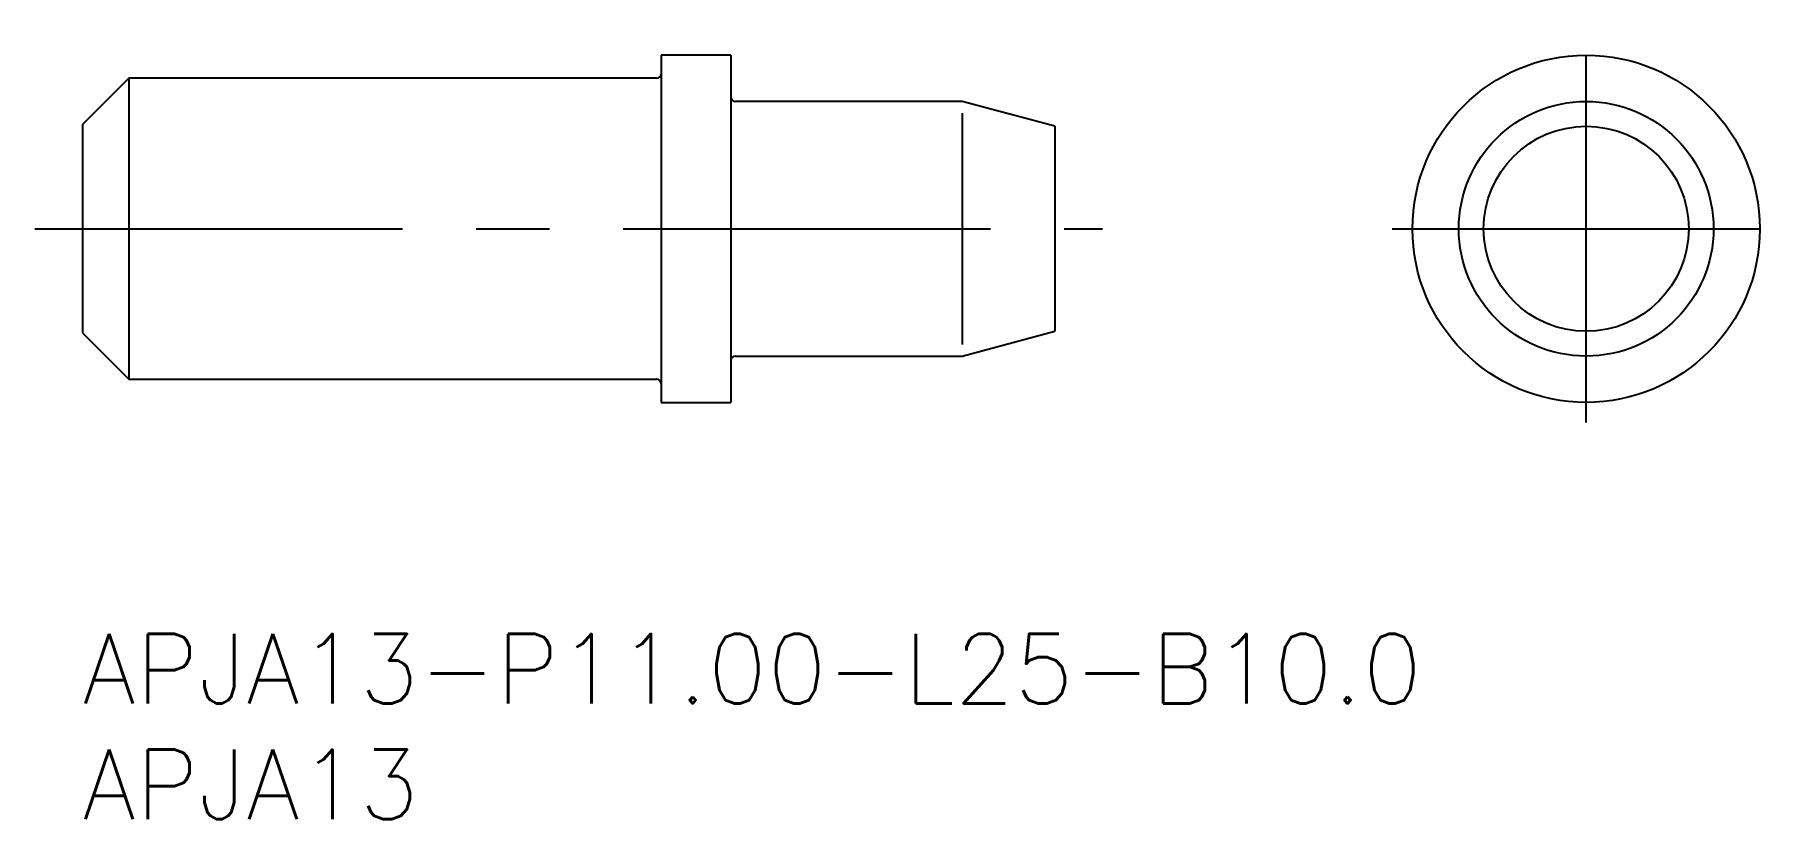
# Model space of a CAD drawing. Extents: x -2 to 73.3, y -8 to 25.9.
import ezdxf

# ---------------------------------------------------------------- set-up
doc = ezdxf.new("R2010")
doc.units = 0
doc.header["$LTSCALE"] = 0.5
doc.linetypes.add('CENTER', pattern=[50.8, 31.75, -6.35, 6.35, -6.35])
for name, color, linetype in [('MSM_CENTER', 1, 'CENTER'), ('MSM_CONTINUOUS', 7, 'CONTINUOUS'), ('MSM_NARROW', 5, 'CONTINUOUS'), ('MSM_PART_NUMBER', 7, 'CONTINUOUS')]:
    doc.layers.add(name, color=color, linetype=linetype)
doc.styles.get("Standard").update_dxf_attribs({"font": 'txt.shx', "height": 3, "bigfont": 'bigfont.shx'})

# ---------------------------------------------------------------- blocks, each defined once
blk = doc.blocks.new('*U3')
at = {"layer": 'MSM_PART_NUMBER'}
blk.add_text('APJA13-P11.00-L25-B10.0', height=3, dxfattribs=at).set_placement((0, -3))
blk = doc.blocks.new('*U4')
at = {"layer": 'MSM_PART_NUMBER'}
blk.add_text('APJA13', height=3, dxfattribs=at).set_placement((0, -8))

msp = doc.modelspace()

# ---------------------------------------------------------------- linework, layer by layer
at = {"layer": 'MSM_CENTER'}
for p, q in [((64.945, 9.125), (64.945, 25.875)), ((-2.05, 17.5), (44.05, 17.5)), ((56.57, 17.5), (73.32, 17.5))]:
    msp.add_line(p, q, dxfattribs=at)
at = {"layer": 'MSM_CONTINUOUS'}
for p, q in [((28, 25), (25, 25)), ((25, 25), (25, 10)), ((28, 25), (28, 10)), ((2, 24), (0, 22)), ((24.8, 24), (2, 24)), ((2, 24), (2, 11)), ((38, 23), (28.2, 23)), ((42, 21.928), (38, 23)), ((0, 22), (0, 13)), ((42, 21.928), (42, 13.072)), ((0, 13), (2, 11)), ((38, 12), (42, 13.072)), ((28.2, 12), (38, 12)), ((2, 11), (24.8, 11)), ((25, 10), (28, 10))]:
    msp.add_line(p, q, dxfattribs=at)
for radius in [7.5, 5.5, 4.428]:
    msp.add_circle((64.945, 17.5), radius, dxfattribs=at)
for centre, start, end in [((24.8, 24.2), 270, 0), ((28.2, 23.2), 180, 270), ((28.2, 11.8), 90, 180), ((24.8, 10.8), 0, 90)]:
    msp.add_arc(centre, 0.2, start, end, dxfattribs=at)
at = {"layer": 'MSM_NARROW'}
msp.add_line((38, 22.5), (38, 12.5), dxfattribs=at)

# ---------------------------------------------------------------- block references
at = {"layer": 'MSM_CONTINUOUS'}
for name in ['*U3', '*U4']:
    msp.add_blockref(name, (0, 0), dxfattribs=at)

doc.saveas('drawing.dxf')
